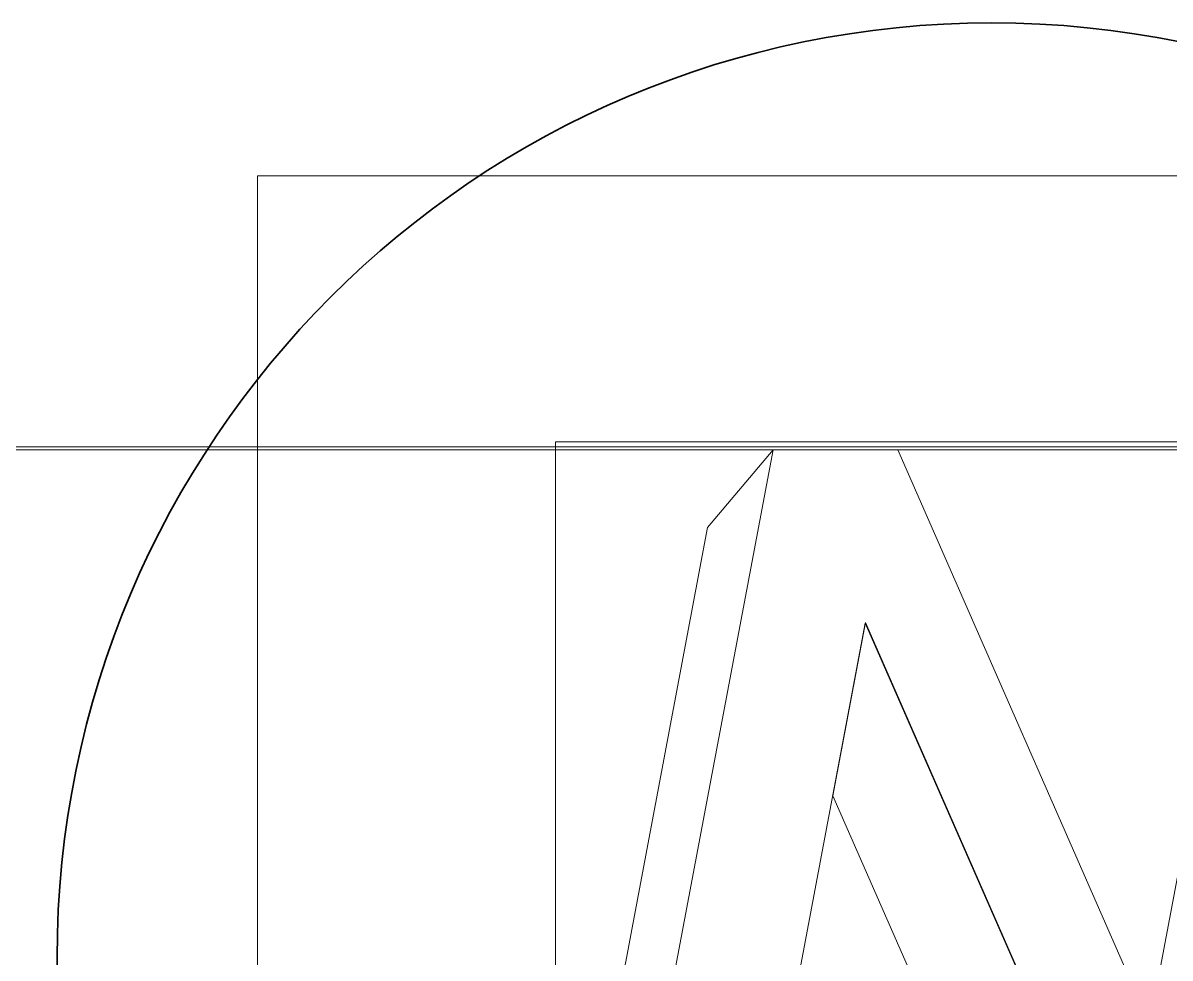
# Model space of a CAD drawing. Header units: inches. Extents: x -2274 to 2242, y -41 to -2.
# Drawn here: x -36.2 to -12.26, y -21.67 to -2.17 of the extents above; entities that cross this region are included whole.
import ezdxf

# ---------------------------------------------------------------- set-up
doc = ezdxf.new("R2010")
doc.units = ezdxf.units.IN
doc.header["$MEASUREMENT"] = 0
doc.layers.add('Layer 3', color=7, linetype='Continuous')

# ---------------------------------------------------------------- blocks, each defined once
blk = doc.blocks.new('block 20')
at = {"layer": 'Layer 3', "lineweight": 0}
for points in [[(-2270.58, -11.005), (396.774, -11.005), (393.146, -30.257), (-2274.209, -30.257), (-2270.58, -11.005)], [(-20.547, -11.072), (-21.911, -12.688), (-24.905, -28.575), (-24.15, -30.19)], [(-12.69, -23.039), (-17.941, -11.072), (-17.941, -11.072), (-20.547, -11.072), (-24.15, -30.19), (-21.544, -30.19), (-18.622, -14.685), (-13.371, -26.651), (-12.69, -23.039)]]:
    blk.add_lwpolyline(points, dxfattribs=at)
at = {"layer": 'Layer 3', "color": 7, "lineweight": 15, "true_color": 0xffffff}
for points in [[(-20.547, -11.072), (-21.911, -12.688), (-24.905, -28.575), (-24.15, -30.19)], [(-12.69, -23.039), (-17.941, -11.072), (-17.941, -11.072), (-20.547, -11.072), (-24.15, -30.19), (-21.544, -30.19), (-18.622, -14.685), (-13.371, -26.651), (-12.69, -23.039)]]:
    blk.add_lwpolyline(points, dxfattribs=at)
blk = doc.blocks.new('block 21')
at = {"layer": 'Layer 3', "lineweight": 0}
for points in [[(2238.594, -30.321), (-428.76, -30.321), (-425.132, -11.069), (2242.222, -11.069), (2238.594, -30.321)], [(-19.296, -18.287), (-14.045, -30.254), (-14.045, -30.254), (-11.439, -30.254), (-7.836, -11.136), (-10.442, -11.136), (-13.364, -26.641), (-18.615, -14.674), (-19.296, -18.287)]]:
    blk.add_lwpolyline(points, dxfattribs=at)
at = {"layer": 'Layer 3', "color": 7, "lineweight": 15, "true_color": 0xffffff}
blk.add_lwpolyline([(-19.296, -18.287), (-14.045, -30.254), (-14.045, -30.254), (-11.439, -30.254), (-7.836, -11.136), (-10.442, -11.136), (-13.364, -26.641), (-18.615, -14.674), (-19.296, -18.287)], dxfattribs=at)
blk = doc.blocks.new('block 19')
at = {"layer": 'Layer 3', "lineweight": 0}
blk.add_lwpolyline([(-25.086, -10.903), (-6.9, -10.903), (-6.9, -30.423), (-25.086, -30.423), (-25.086, -10.903)], dxfattribs=at)
at = {"layer": 'Layer 3'}
for name in ['block 20', 'block 21']:
    blk.add_blockref(name, (0, 0), dxfattribs=at)
blk = doc.blocks.new('block 18')
at = {"layer": 'Layer 3', "lineweight": 0}
blk.add_lwpolyline([(-31.302, -5.354), (-0.684, -5.354), (-0.684, -35.972), (-31.302, -35.972), (-31.302, -5.354)], dxfattribs=at)
at = {"layer": 'Layer 3'}
blk.add_blockref('block 19', (0, 0), dxfattribs=at)
blk = doc.blocks.new('block 17')
at = {"layer": 'Layer 3', "lineweight": 0}
blk.add_lwpolyline([(-25.086, -11.005), (-6.9, -11.005), (-6.9, -30.321), (-25.086, -30.321), (-25.086, -11.005)], dxfattribs=at)
at = {"layer": 'Layer 3'}
blk.add_blockref('block 18', (0, 0), dxfattribs=at)
blk = doc.blocks.new('block 16')
at = {"layer": 'Layer 3'}
blk.add_blockref('block 17', (0, 0), dxfattribs=at)

msp = doc.modelspace()

# ---------------------------------------------------------------- linework, layer by layer
at = {"layer": 'Layer 3', "color": 7, "lineweight": 35, "true_color": 0xffffff}
msp.add_open_spline([(3.516, -21.668), (3.516, -32.438), (-5.213, -41.168), (-15.984, -41.168), (-26.754, -41.168), (-35.483, -32.438), (-35.483, -21.668), (-35.483, -10.898), (-26.754, -2.168), (-15.984, -2.168), (-5.213, -2.168), (3.516, -10.898), (3.516, -21.668)], degree=3, knots=[0, 0, 0, 0, 1, 1, 1, 2, 2, 2, 3, 3, 3, 4, 4, 4, 4], dxfattribs=at)

# ---------------------------------------------------------------- block references
at = {"layer": 'Layer 3'}
msp.add_blockref('block 16', (0, 0), dxfattribs=at)

doc.saveas('drawing.dxf')
